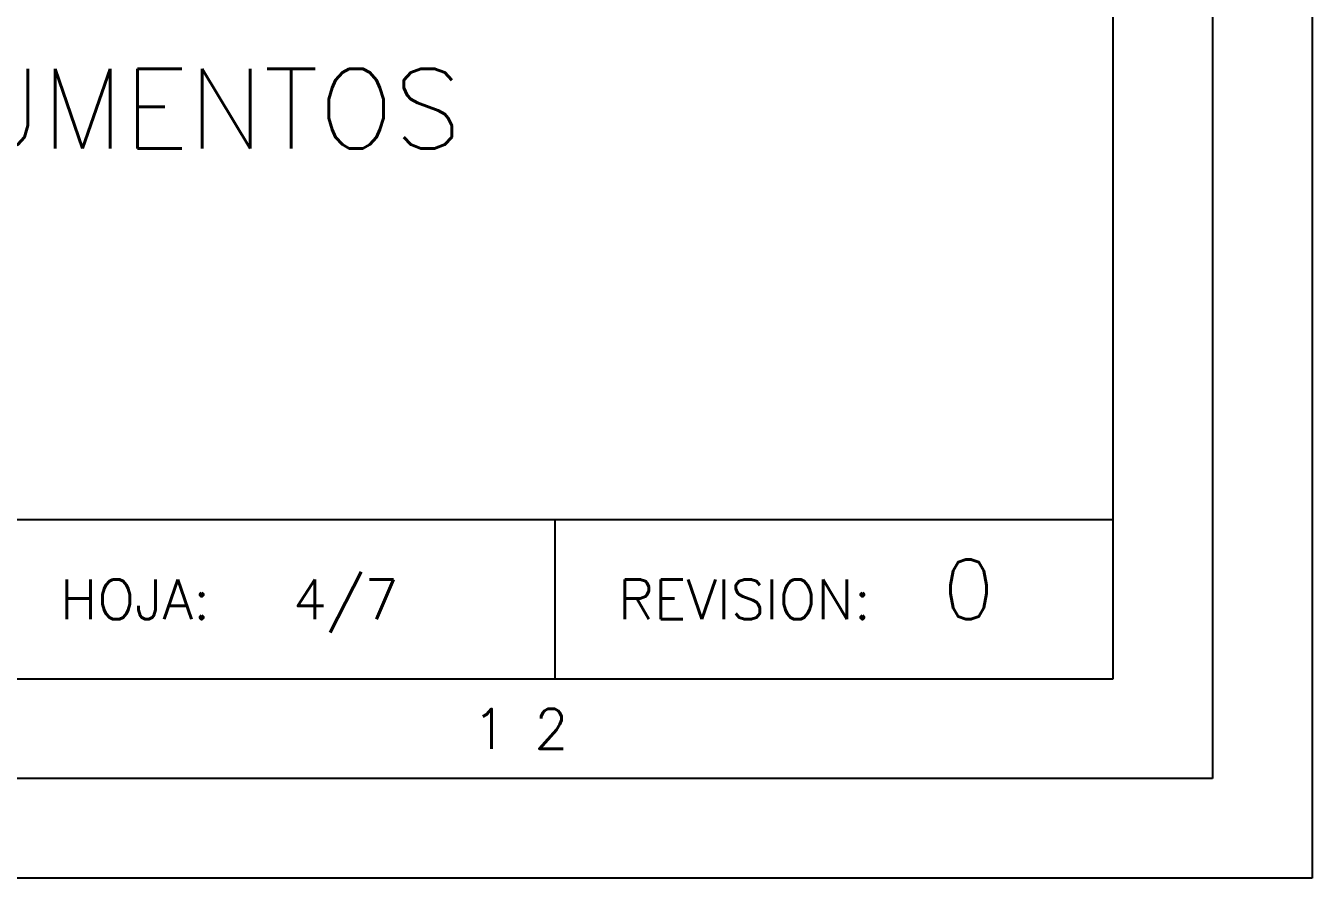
# Model space of a CAD drawing. Header units: millimetres. Extents: x 559 to 3993, y 623 to 920.
# Drawn here: x 2477.07 to 2509.3, y 622.89 to 644.26 of the extents above; entities that cross this region are included whole.
import ezdxf

# ---------------------------------------------------------------- set-up
doc = ezdxf.new("R2010")
doc.units = ezdxf.units.MM
doc.layers.add('CAJETIN', color=1, linetype='Continuous')
doc.layers.add('FORMATO', color=7, linetype='Continuous')
doc.styles.add('PY', font='ROMANS.shx')

# ---------------------------------------------------------------- blocks, each defined once
blk = doc.blocks.new('MARCO-A1')
at = {"layer": 'FORMATO', "color": 1}
blk.add_lwpolyline([(0, 594), (841, 594), (841, 0), (0, 0)], close=True, dxfattribs=at)
at = {"layer": 'FORMATO', "color": 5}
blk.add_lwpolyline([(5, 589), (836, 589), (836, 5), (5, 5)], close=True, dxfattribs=at)
at = {"layer": 'FORMATO', "color": 8, "linetype": 'Continuous'}
blk.add_lwpolyline([(10, 584), (831, 584), (831, 10), (10, 10)], close=True, dxfattribs=at)
at = {"layer": 'FORMATO', "color": 1, "style": 'PY'}
blk.add_text('1 2', height=2, dxfattribs=at).set_placement((798.883, 6.5))

msp = doc.modelspace()

# ---------------------------------------------------------------- linework, layer by layer
at = {"layer": 'CAJETIN', "color": 8, "linetype": 'Continuous'}
msp.add_line((2414.414, 631.879), (2504.307, 631.879), dxfattribs=at)
msp.add_line((2414.414, 631.879), (2504.307, 631.879), dxfattribs=at)
at = {"layer": 'CAJETIN', "color": 8}
msp.add_line((2490.324, 631.879), (2490.324, 627.884), dxfattribs=at)
msp.add_line((2490.324, 631.879), (2490.324, 627.884), dxfattribs=at)

# ---------------------------------------------------------------- block references
at = {"xscale": 0.499409123998651, "yscale": 0.499409123998651, "zscale": 0.499409123998651}
msp.add_blockref('MARCO-A1', (2089.299, 622.89), dxfattribs=at)

# ---------------------------------------------------------------- texts
at = {"layer": 'CAJETIN', "color": 6, "style": 'PY'}
msp.add_text('0', height=1.498, dxfattribs=at).set_placement((2500.045, 629.382))
at = {"layer": 'CAJETIN', "color": 1, "style": 'PY'}
msp.add_text('4/7', height=0.9988, dxfattribs=at).set_placement((2483.758, 629.382))
at = {"layer": 'CAJETIN', "color": 5, "insert": (2459.361, 642.182), "char_height": 1.99764, "width": 88.63238, "attachment_point": 5, "style": 'PY'}
msp.add_mtext('DIAGRAMAS DE TUBERÍAS E INSTRUMENTOS', dxfattribs=at)
at = {"layer": 'FORMATO', "color": 1, "style": 'PY'}
for s, p in [('HOJA:', (2477.924, 629.382)), ('REVISION:', (2491.908, 629.382))]:
    msp.add_text(s, height=0.9988, dxfattribs=at).set_placement(p)

doc.saveas('drawing.dxf')
